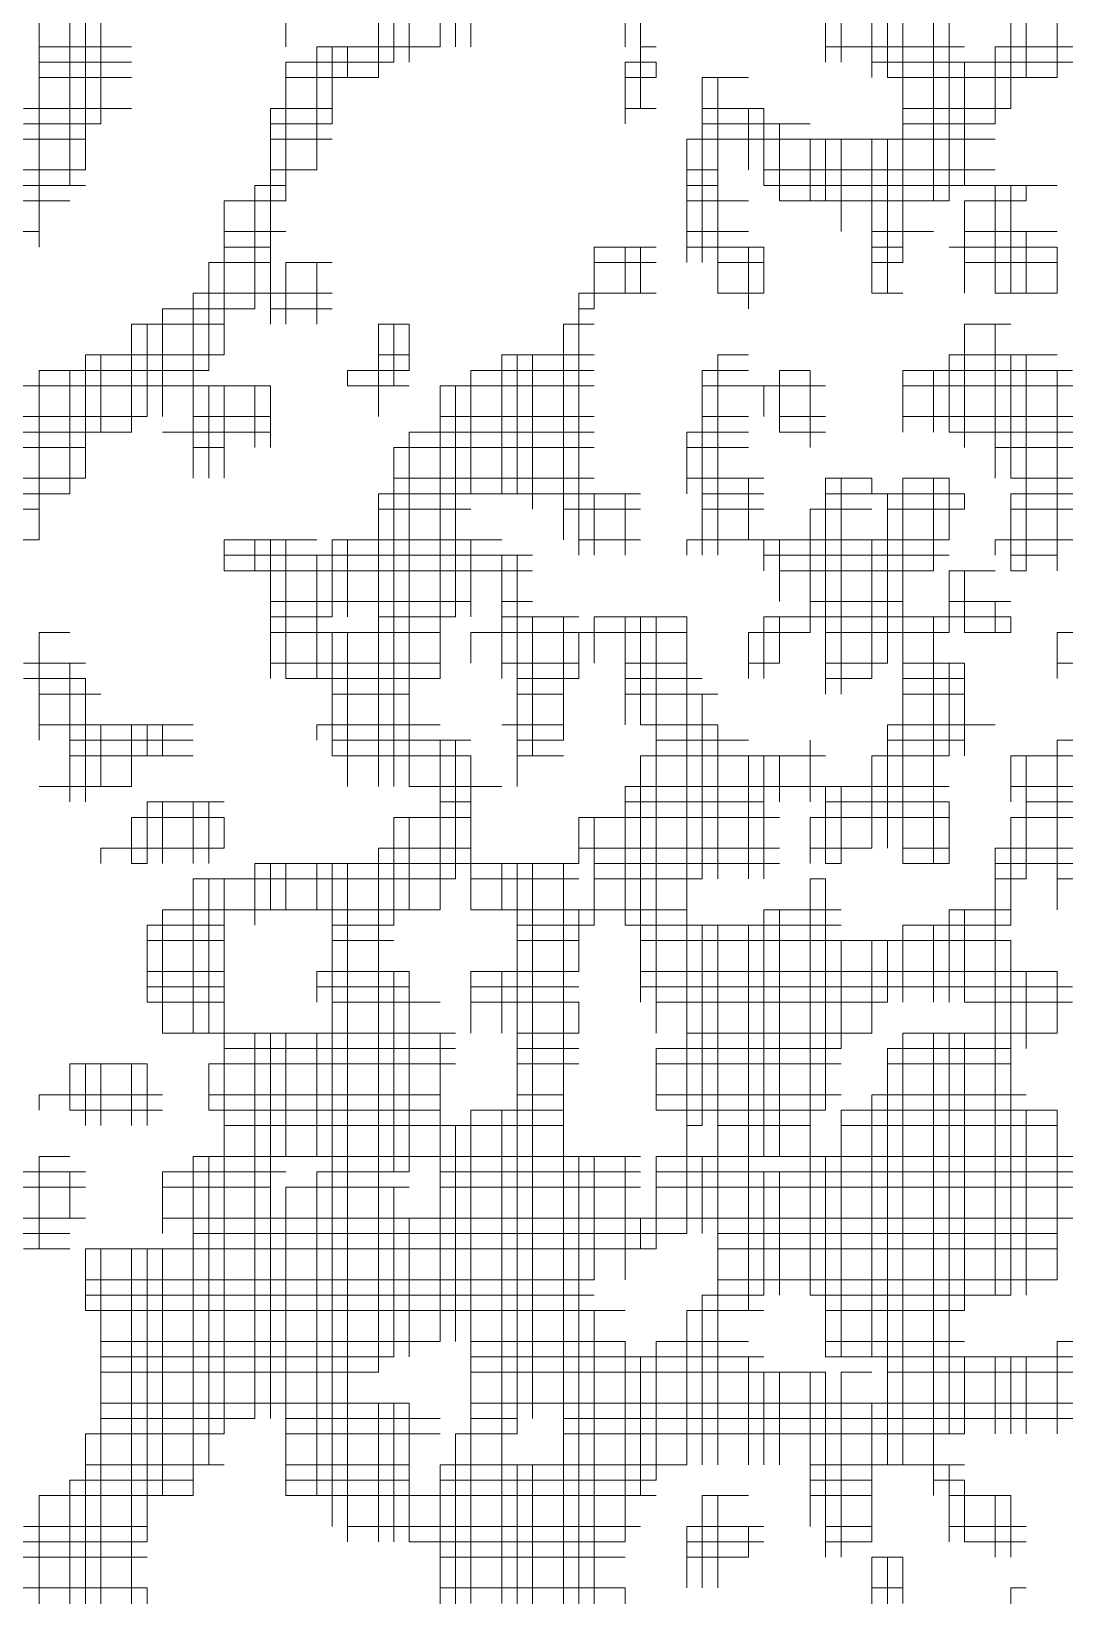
# Model space of a CAD drawing. Header units: millimetres. Extents: x 13268 to 164478, y 289082 to 363688.
# Drawn here: x 84526 to 85924, y 349034 to 351152 of the extents above; entities that cross this region are included whole.
import ezdxf

# ---------------------------------------------------------------- set-up
doc = ezdxf.new("R2010")
doc.units = ezdxf.units.MM

# ---------------------------------------------------------------- blocks, each defined once
blk = doc.blocks.new('A$C010A7659')
at = {"lineweight": 0}
for points in [[(2624.87, 2807.03), (2624.87, 2434.42)], [(2641.43, 2798.75), (2641.43, 2442.7)], [(3072, 2649.71), (3072, 2500.66)], [(3080.28, 2649.71), (3080.28, 2500.66)], [(3072, 2641.43), (3072, 2500.66)], [(2649.71, 2616.58), (2649.71, 2450.98)], [(2856.71, 2600.02), (2856.71, 2517.22)], [(3047.16, 2600.02), (3047.16, 2508.94)], [(3055.44, 2600.02), (3055.44, 2508.94)], [(3088.56, 2600.02), (3088.56, 2409.58)], [(3088.56, 2600.02), (3088.56, 2484.1)], [(3105.12, 2600.02), (3105.12, 2434.42)], [(2649.71, 2583.46), (2649.71, 2467.54)], [(2757.35, 2583.46), (2757.35, 2517.22)], [(3171.37, 2583.46), (3171.37, 2500.66)], [(3154.81, 2575.18), (3154.81, 2500.66)], [(3171.37, 2575.18), (3171.37, 2500.66)], [(2757.35, 2566.9), (2757.35, 2517.22)], [(2947.8, 2566.9), (2947.8, 2517.22)], [(3146.53, 2566.9), (3146.53, 2500.66)], [(3146.53, 2566.9), (3146.53, 2484.1)], [(2848.43, 2550.34), (2848.43, 2517.22)], [(2939.52, 2550.34), (2939.52, 2517.22)], [(2657.99, 2542.06), (2657.99, 2475.82)], [(2823.59, 2542.06), (2823.59, 2517.22)], [(2823.59, 2542.06), (2823.59, 2508.94)], [(2840.15, 2542.06), (2840.15, 2517.22)], [(2840.15, 2542.06), (2840.15, 2517.22)], [(3047.16, 2542.06), (3047.16, 2517.22)], [(2807.03, 2533.78), (2807.03, 2500.66)], [(2815.31, 2533.78), (2815.31, 2508.94)], [(3113.4, 2533.78), (3113.4, 2434.42)], [(2624.87, 2517.22), (2674.55, 2517.22)], [(2624.87, 2517.22), (2674.55, 2517.22)], [(2773.91, 2517.22), (2773.91, 2450.98)], [(2773.91, 2517.22), (2823.59, 2517.22)], [(2773.91, 2517.22), (2840.15, 2517.22)], [(2782.19, 2517.22), (2782.19, 2484.1)], [(2782.19, 2517.22), (2782.19, 2475.82)], [(2790.47, 2517.22), (2790.47, 2500.66)], [(2807.03, 2517.22), (2807.03, 2500.66)], [(2947.8, 2517.22), (2947.8, 2484.1)], [(2947.8, 2517.22), (2956.08, 2517.22)], [(3047.16, 2517.22), (3121.69, 2517.22)], [(3047.16, 2517.22), (3121.69, 2517.22)], [(3113.4, 2517.22), (3113.4, 2442.7)], [(3138.25, 2517.22), (3138.25, 2475.82)], [(3138.25, 2517.22), (3204.49, 2517.22)], [(3146.53, 2517.22), (3204.49, 2517.22)], [(2624.87, 2508.94), (2674.55, 2508.94)], [(2757.35, 2508.94), (2757.35, 2442.7)], [(2757.35, 2508.94), (2815.31, 2508.94)], [(2939.52, 2508.94), (2939.52, 2475.82)], [(2939.52, 2508.94), (2956.08, 2508.94)], [(2956.08, 2508.94), (2956.08, 2500.66)], [(3072, 2508.94), (3204.49, 2508.94)], [(3121.69, 2508.94), (3121.69, 2442.7)], [(3121.69, 2508.94), (3121.69, 2442.7)], [(2624.87, 2500.66), (2624.87, 2409.58)], [(2624.87, 2500.66), (2674.55, 2500.66)], [(2624.87, 2500.66), (2674.55, 2500.66)], [(2757.35, 2500.66), (2757.35, 2434.42)], [(2757.35, 2500.66), (2790.47, 2500.66)], [(2757.35, 2500.66), (2807.03, 2500.66)], [(2939.52, 2500.66), (2939.52, 2484.1)], [(2939.52, 2500.66), (2956.08, 2500.66)], [(2939.52, 2500.66), (2956.08, 2500.66)], [(2980.92, 2500.66), (2980.92, 2401.3)], [(2980.92, 2500.66), (3005.76, 2500.66)], [(2989.2, 2500.66), (2989.2, 2450.98)], [(2989.2, 2500.66), (2989.2, 2384.74)], [(3080.28, 2500.66), (3171.37, 2500.66)], [(3088.56, 2500.66), (3146.53, 2500.66)], [(2616.58, 2484.1), (2674.55, 2484.1)], [(2624.87, 2484.1), (2674.55, 2484.1)], [(2749.07, 2484.1), (2749.07, 2409.58)], [(2749.07, 2484.1), (2782.19, 2484.1)], [(2757.35, 2484.1), (2782.19, 2484.1)], [(2939.52, 2484.1), (2947.8, 2484.1)], [(2939.52, 2484.1), (2956.08, 2484.1)], [(2980.92, 2484.1), (3014.04, 2484.1)], [(2980.92, 2484.1), (3005.76, 2484.1)], [(3005.76, 2484.1), (3005.76, 2450.98)], [(3014.04, 2484.1), (3014.04, 2442.7)], [(3088.56, 2484.1), (3146.53, 2484.1)], [(3088.56, 2484.1), (3146.53, 2484.1)], [(2616.58, 2475.82), (2657.99, 2475.82)], [(2749.07, 2475.82), (2782.19, 2475.82)], [(2980.92, 2475.82), (3038.88, 2475.82)], [(3014.04, 2475.82), (3014.04, 2442.7)], [(3022.32, 2475.82), (3022.32, 2434.42)], [(3088.56, 2475.82), (3088.56, 2401.3)], [(3088.56, 2475.82), (3138.25, 2475.82)], [(2608.3, 2467.54), (2649.71, 2467.54)], [(2616.58, 2467.54), (2649.71, 2467.54)], [(2749.07, 2467.54), (2749.07, 2384.74)], [(2749.07, 2467.54), (2782.19, 2467.54)], [(2749.07, 2467.54), (2782.19, 2467.54)], [(2972.64, 2467.54), (2972.64, 2401.3)], [(2972.64, 2467.54), (3138.25, 2467.54)], [(2980.92, 2467.54), (3038.88, 2467.54)], [(3038.88, 2467.54), (3038.88, 2434.42)], [(3038.88, 2467.54), (3038.88, 2434.42)], [(3047.16, 2467.54), (3047.16, 2434.42)], [(3047.16, 2467.54), (3047.16, 2434.42)], [(3047.16, 2467.54), (3138.25, 2467.54)], [(3055.44, 2467.54), (3055.44, 2417.86)], [(3072, 2467.54), (3072, 2384.74)], [(3072, 2467.54), (3072, 2384.74)], [(3080.28, 2467.54), (3080.28, 2384.74)], [(2608.3, 2450.98), (2649.71, 2450.98)], [(2749.07, 2450.98), (2773.91, 2450.98)], [(2972.64, 2450.98), (2972.64, 2434.42)], [(2972.64, 2450.98), (2989.2, 2450.98)], [(3014.04, 2450.98), (3138.25, 2450.98)], [(2591.74, 2442.7), (2641.43, 2442.7)], [(2608.3, 2442.7), (2649.71, 2442.7)], [(2740.79, 2442.7), (2740.79, 2376.46)], [(2740.79, 2442.7), (2757.35, 2442.7)], [(2740.79, 2442.7), (2757.35, 2442.7)], [(2972.64, 2442.7), (2989.2, 2442.7)], [(2972.64, 2442.7), (2989.2, 2442.7)], [(3014.04, 2442.7), (3154.81, 2442.7)], [(3022.32, 2442.7), (3113.4, 2442.7)], [(3138.25, 2442.7), (3138.25, 2384.74)], [(3138.25, 2442.7), (3171.37, 2442.7)], [(3146.53, 2442.7), (3146.53, 2384.74)], [(3146.53, 2442.7), (3146.53, 2384.74)], [(3154.81, 2442.7), (3154.81, 2434.42)], [(2583.46, 2434.42), (2624.87, 2434.42)], [(2591.74, 2434.42), (2641.43, 2434.42)], [(2724.23, 2434.42), (2724.23, 2368.17)], [(2724.23, 2434.42), (2757.35, 2434.42)], [(2724.23, 2434.42), (2757.35, 2434.42)], [(2972.64, 2434.42), (3005.76, 2434.42)], [(2972.64, 2434.42), (3005.76, 2434.42)], [(2989.2, 2434.42), (2989.2, 2384.74)], [(3022.32, 2434.42), (3113.4, 2434.42)], [(3055.44, 2434.42), (3105.12, 2434.42)], [(3121.69, 2434.42), (3121.69, 2384.74)], [(3121.69, 2434.42), (3154.81, 2434.42)], [(3138.25, 2434.42), (3154.81, 2434.42)], [(2583.46, 2417.86), (2624.87, 2417.86)], [(2724.23, 2417.86), (2757.35, 2417.86)], [(2972.64, 2417.86), (3005.76, 2417.86)], [(3072, 2417.86), (3105.12, 2417.86)], [(3121.69, 2417.86), (3121.69, 2384.74)], [(3121.69, 2417.86), (3171.37, 2417.86)], [(3154.81, 2417.86), (3154.81, 2384.74)], [(2724.23, 2409.58), (2724.23, 2351.61)], [(2724.23, 2409.58), (2749.07, 2409.58)], [(2724.23, 2409.58), (2749.07, 2409.58)], [(2922.96, 2409.58), (2922.96, 2376.46)], [(2922.96, 2409.58), (2956.08, 2409.58)], [(2939.52, 2409.58), (2939.52, 2384.74)], [(2939.52, 2409.58), (2939.52, 2384.74)], [(2947.8, 2409.58), (2947.8, 2384.74)], [(2972.64, 2409.58), (3014.04, 2409.58)], [(2972.64, 2409.58), (3014.04, 2409.58)], [(3005.76, 2409.58), (3005.76, 2376.46)], [(3014.04, 2409.58), (3014.04, 2384.74)], [(3072, 2409.58), (3088.56, 2409.58)], [(3072, 2409.58), (3088.56, 2409.58)], [(3113.4, 2409.58), (3171.37, 2409.58)], [(3121.69, 2409.58), (3171.37, 2409.58)], [(3171.37, 2409.58), (3171.37, 2384.74)], [(2715.95, 2401.3), (2715.95, 2343.33)], [(2715.95, 2401.3), (2749.07, 2401.3)], [(2757.35, 2401.3), (2757.35, 2368.17)], [(2757.35, 2401.3), (2757.35, 2368.17)], [(2757.35, 2401.3), (2782.19, 2401.3)], [(2773.91, 2401.3), (2773.91, 2368.17)], [(2922.96, 2401.3), (2956.08, 2401.3)], [(2989.2, 2401.3), (3014.04, 2401.3)], [(3072, 2401.3), (3088.56, 2401.3)], [(3121.69, 2401.3), (3171.37, 2401.3)], [(2707.67, 2384.74), (2707.67, 2335.05)], [(2707.67, 2384.74), (2707.67, 2285.37)], [(2707.67, 2384.74), (2749.07, 2384.74)], [(2707.67, 2384.74), (2749.07, 2384.74)], [(2749.07, 2384.74), (2749.07, 2368.17)], [(2749.07, 2384.74), (2782.19, 2384.74)], [(2749.07, 2384.74), (2782.19, 2384.74)], [(2914.68, 2384.74), (2914.68, 2243.97)], [(2914.68, 2384.74), (2914.68, 2252.25)], [(2914.68, 2384.74), (2939.52, 2384.74)], [(2914.68, 2384.74), (2956.08, 2384.74)], [(2989.2, 2384.74), (3014.04, 2384.74)], [(3005.76, 2384.74), (3014.04, 2384.74)], [(3072, 2384.74), (3088.56, 2384.74)], [(3138.25, 2384.74), (3171.37, 2384.74)], [(2691.11, 2376.46), (2691.11, 2318.49)], [(2691.11, 2376.46), (2740.79, 2376.46)], [(2749.07, 2376.46), (2782.19, 2376.46)], [(2914.68, 2376.46), (2922.96, 2376.46)], [(2674.55, 2368.17), (2674.55, 2310.21)], [(2674.55, 2368.17), (2674.55, 2310.21)], [(2674.55, 2368.17), (2724.23, 2368.17)], [(2682.83, 2368.17), (2682.83, 2318.49)], [(2682.83, 2368.17), (2682.83, 2318.49)], [(2682.83, 2368.17), (2724.23, 2368.17)], [(2807.03, 2368.17), (2807.03, 2318.49)], [(2807.03, 2368.17), (2823.59, 2368.17)], [(2815.31, 2368.17), (2815.31, 2335.05)], [(2815.31, 2368.17), (2823.59, 2368.17)], [(2823.59, 2368.17), (2823.59, 2343.33)], [(2906.4, 2368.17), (2906.4, 2252.25)], [(2906.4, 2368.17), (2906.4, 2252.25)], [(2906.4, 2368.17), (2922.96, 2368.17)], [(2906.4, 2368.17), (2922.96, 2368.17)], [(3121.69, 2368.17), (3121.69, 2301.93)], [(3121.69, 2368.17), (3146.53, 2368.17)], [(3138.25, 2368.17), (3138.25, 2285.37)], [(2649.71, 2351.61), (2649.71, 2301.93)], [(2649.71, 2351.61), (2649.71, 2285.37)], [(2649.71, 2351.61), (2724.23, 2351.61)], [(2649.71, 2351.61), (2724.23, 2351.61)], [(2657.99, 2351.61), (2657.99, 2310.21)], [(2807.03, 2351.61), (2807.03, 2318.49)], [(2807.03, 2351.61), (2823.59, 2351.61)], [(2807.03, 2351.61), (2823.59, 2351.61)], [(2873.28, 2351.61), (2873.28, 2277.09)], [(2873.28, 2351.61), (2922.96, 2351.61)], [(2873.28, 2351.61), (2922.96, 2351.61)], [(2881.56, 2351.61), (2881.56, 2277.09)], [(2881.56, 2351.61), (2881.56, 2277.09)], [(2889.84, 2351.61), (2889.84, 2310.21)], [(2989.2, 2351.61), (2989.2, 2243.97)], [(2989.2, 2351.61), (3005.76, 2351.61)], [(3113.4, 2351.61), (3113.4, 2310.21)], [(3113.4, 2351.61), (3171.37, 2351.61)], [(3121.69, 2351.61), (3121.69, 2301.93)], [(3121.69, 2351.61), (3146.53, 2351.61)], [(3146.53, 2351.61), (3146.53, 2285.37)], [(3146.53, 2351.61), (3146.53, 2285.37)], [(3154.81, 2351.61), (3154.81, 2235.69)], [(2624.87, 2343.33), (2624.87, 2268.81)], [(2624.87, 2343.33), (2715.95, 2343.33)], [(2641.43, 2343.33), (2641.43, 2277.09)], [(2790.47, 2343.33), (2790.47, 2335.05)], [(2790.47, 2343.33), (2823.59, 2343.33)], [(2856.71, 2343.33), (2856.71, 2277.09)], [(2856.71, 2343.33), (2922.96, 2343.33)], [(2980.92, 2343.33), (2980.92, 2243.97)], [(2980.92, 2343.33), (3005.76, 2343.33)], [(2989.2, 2343.33), (2989.2, 2243.97)], [(3022.32, 2343.33), (3022.32, 2310.21)], [(3022.32, 2343.33), (3038.88, 2343.33)], [(3038.88, 2343.33), (3038.88, 2301.93)], [(3088.56, 2343.33), (3088.56, 2310.21)], [(3088.56, 2343.33), (3179.65, 2343.33)], [(3105.12, 2343.33), (3105.12, 2310.21)], [(3113.4, 2343.33), (3113.4, 2310.21)], [(3171.37, 2343.33), (3171.37, 2252.25)], [(3171.37, 2343.33), (3171.37, 2235.69)], [(2608.3, 2335.05), (2749.07, 2335.05)], [(2624.87, 2335.05), (2624.87, 2252.25)], [(2624.87, 2335.05), (2707.67, 2335.05)], [(2707.67, 2335.05), (2707.67, 2285.37)], [(2715.95, 2335.05), (2715.95, 2285.37)], [(2724.23, 2335.05), (2724.23, 2301.93)], [(2724.23, 2335.05), (2724.23, 2285.37)], [(2724.23, 2335.05), (2749.07, 2335.05)], [(2740.79, 2335.05), (2740.79, 2301.93)], [(2749.07, 2335.05), (2749.07, 2301.93)], [(2790.47, 2335.05), (2823.59, 2335.05)], [(2807.03, 2335.05), (2815.31, 2335.05)], [(2840.15, 2335.05), (2840.15, 2202.57)], [(2840.15, 2335.05), (2922.96, 2335.05)], [(2848.43, 2335.05), (2848.43, 2210.85)], [(2856.71, 2335.05), (2856.71, 2277.09)], [(2856.71, 2335.05), (2922.96, 2335.05)], [(2980.92, 2335.05), (3005.76, 2335.05)], [(2980.92, 2335.05), (3014.04, 2335.05)], [(3014.04, 2335.05), (3014.04, 2318.49)], [(3014.04, 2335.05), (3047.16, 2335.05)], [(3014.04, 2335.05), (3047.16, 2335.05)], [(3038.88, 2335.05), (3038.88, 2310.21)], [(3088.56, 2335.05), (3088.56, 2310.21)], [(3088.56, 2335.05), (3221.05, 2335.05)], [(3088.56, 2335.05), (3237.61, 2335.05)], [(2608.3, 2318.49), (2682.83, 2318.49)], [(2707.67, 2318.49), (2749.07, 2318.49)], [(2840.15, 2318.49), (2922.96, 2318.49)], [(2980.92, 2318.49), (3005.76, 2318.49)], [(3022.32, 2318.49), (3047.16, 2318.49)], [(3088.56, 2318.49), (3221.05, 2318.49)], [(2591.74, 2310.21), (2657.99, 2310.21)], [(2608.3, 2310.21), (2674.55, 2310.21)], [(2691.11, 2310.21), (2749.07, 2310.21)], [(2707.67, 2310.21), (2749.07, 2310.21)], [(2823.59, 2310.21), (2823.59, 2169.45)], [(2823.59, 2310.21), (2922.96, 2310.21)], [(2823.59, 2310.21), (2889.84, 2310.21)], [(2840.15, 2310.21), (2840.15, 2177.73)], [(2889.84, 2310.21), (2889.84, 2268.81)], [(2906.4, 2310.21), (2922.96, 2310.21)], [(2972.64, 2310.21), (2972.64, 2277.09)], [(2972.64, 2310.21), (3005.76, 2310.21)], [(2980.92, 2310.21), (3005.76, 2310.21)], [(3022.32, 2310.21), (3047.16, 2310.21)], [(3113.4, 2310.21), (3221.05, 2310.21)], [(3121.69, 2310.21), (3221.05, 2310.21)], [(2475.82, 2301.93), (2649.71, 2301.93)], [(2707.67, 2301.93), (2724.23, 2301.93)], [(2815.31, 2301.93), (2815.31, 2119.76)], [(2815.31, 2301.93), (2922.96, 2301.93)], [(2823.59, 2301.93), (2823.59, 2119.76)], [(2972.64, 2301.93), (3005.76, 2301.93)], [(3138.25, 2301.93), (3237.61, 2301.93)], [(2475.82, 2285.37), (2649.71, 2285.37)], [(2475.82, 2285.37), (2649.71, 2285.37)], [(2815.31, 2285.37), (2922.96, 2285.37)], [(2815.31, 2285.37), (2922.96, 2285.37)], [(2972.64, 2285.37), (3014.04, 2285.37)], [(2972.64, 2285.37), (3005.76, 2285.37)], [(3005.76, 2285.37), (3005.76, 2252.25)], [(3047.16, 2285.37), (3047.16, 2169.45)], [(3047.16, 2285.37), (3072, 2285.37)], [(3055.44, 2285.37), (3055.44, 2169.45)], [(3055.44, 2285.37), (3072, 2285.37)], [(3072, 2285.37), (3072, 2277.09)], [(3088.56, 2285.37), (3088.56, 2235.69)], [(3088.56, 2285.37), (3088.56, 2186.01)], [(3088.56, 2285.37), (3113.4, 2285.37)], [(3105.12, 2285.37), (3105.12, 2235.69)], [(3113.4, 2285.37), (3113.4, 2252.25)], [(3146.53, 2285.37), (3237.61, 2285.37)], [(3154.81, 2285.37), (3237.61, 2285.37)], [(2459.26, 2277.09), (2641.43, 2277.09)], [(2459.26, 2277.09), (2641.43, 2277.09)], [(2807.03, 2277.09), (2807.03, 2252.25)], [(2807.03, 2277.09), (2856.71, 2277.09)], [(2807.03, 2277.09), (2939.52, 2277.09)], [(2889.84, 2277.09), (2947.8, 2277.09)], [(2922.96, 2277.09), (2922.96, 2243.97)], [(2939.52, 2277.09), (2939.52, 2252.25)], [(2939.52, 2277.09), (2939.52, 2243.97)], [(2980.92, 2277.09), (3014.04, 2277.09)], [(2980.92, 2277.09), (3014.04, 2277.09)], [(3047.16, 2277.09), (3047.16, 2202.57)], [(3047.16, 2277.09), (3072, 2277.09)], [(3047.16, 2277.09), (3121.69, 2277.09)], [(3080.28, 2277.09), (3080.28, 2186.01)], [(3080.28, 2277.09), (3121.69, 2277.09)], [(3113.4, 2277.09), (3113.4, 2252.25)], [(3121.69, 2277.09), (3121.69, 2268.81)], [(3146.53, 2277.09), (3146.53, 2235.69)], [(3146.53, 2277.09), (3245.89, 2277.09)], [(3154.81, 2277.09), (3204.49, 2277.09)], [(2475.82, 2268.81), (2624.87, 2268.81)], [(2807.03, 2268.81), (2856.71, 2268.81)], [(2906.4, 2268.81), (2947.8, 2268.81)], [(2980.92, 2268.81), (3014.04, 2268.81)], [(3038.88, 2268.81), (3038.88, 2202.57)], [(3038.88, 2268.81), (3038.88, 2210.85)], [(3038.88, 2268.81), (3072, 2268.81)], [(3080.28, 2268.81), (3121.69, 2268.81)], [(3146.53, 2268.81), (3146.53, 2235.69)], [(3146.53, 2268.81), (3270.73, 2268.81)], [(2525.5, 2252.25), (2624.87, 2252.25)], [(2525.5, 2252.25), (2624.87, 2252.25)], [(2724.23, 2252.25), (2724.23, 2235.69)], [(2724.23, 2252.25), (2773.91, 2252.25)], [(2740.79, 2252.25), (2740.79, 2235.69)], [(2740.79, 2252.25), (2773.91, 2252.25)], [(2749.07, 2252.25), (2749.07, 2210.85)], [(2749.07, 2252.25), (2749.07, 2235.69)], [(2757.35, 2252.25), (2757.35, 2177.73)], [(2757.35, 2252.25), (2757.35, 2177.73)], [(2782.19, 2252.25), (2782.19, 2210.85)], [(2782.19, 2252.25), (2873.28, 2252.25)], [(2790.47, 2252.25), (2790.47, 2210.85)], [(2807.03, 2252.25), (2807.03, 2235.69)], [(2807.03, 2252.25), (2807.03, 2219.13)], [(2815.31, 2252.25), (2856.71, 2252.25)], [(2856.71, 2252.25), (2856.71, 2219.13)], [(2856.71, 2252.25), (2856.71, 2210.85)], [(2914.68, 2252.25), (2939.52, 2252.25)], [(2914.68, 2252.25), (2947.8, 2252.25)], [(2972.64, 2252.25), (2972.64, 2243.97)], [(2972.64, 2252.25), (3005.76, 2252.25)], [(2972.64, 2252.25), (3014.04, 2252.25)], [(3014.04, 2252.25), (3014.04, 2235.69)], [(3014.04, 2252.25), (3113.4, 2252.25)], [(3022.32, 2252.25), (3022.32, 2219.13)], [(3022.32, 2252.25), (3113.4, 2252.25)], [(3072, 2252.25), (3072, 2177.73)], [(3072, 2252.25), (3072, 2177.73)], [(3138.25, 2252.25), (3138.25, 2243.97)], [(3138.25, 2252.25), (3171.37, 2252.25)], [(3146.53, 2252.25), (3386.66, 2252.25)], [(2724.23, 2243.97), (2889.84, 2243.97)], [(2724.23, 2235.69), (2889.84, 2235.69)], [(2749.07, 2235.69), (2807.03, 2235.69)], [(2773.91, 2243.97), (2773.91, 2177.73)], [(2782.19, 2243.97), (2782.19, 2210.85)], [(2815.31, 2235.69), (2889.84, 2235.69)], [(2873.28, 2243.97), (2873.28, 2177.73)], [(2881.56, 2243.97), (2881.56, 2119.76)], [(2881.56, 2243.97), (2881.56, 2136.33)], [(3014.04, 2243.97), (3113.4, 2243.97)], [(3022.32, 2235.69), (3088.56, 2235.69)], [(3022.32, 2235.69), (3105.12, 2235.69)], [(3113.4, 2235.69), (3113.4, 2202.57)], [(3113.4, 2235.69), (3138.25, 2235.69)], [(3121.69, 2235.69), (3121.69, 2202.57)], [(3121.69, 2235.69), (3121.69, 2202.57)], [(3146.53, 2243.97), (3171.37, 2243.97)], [(3146.53, 2235.69), (3154.81, 2235.69)], [(2749.07, 2219.13), (2807.03, 2219.13)], [(2807.03, 2219.13), (2807.03, 2119.76)], [(2807.03, 2219.13), (2856.71, 2219.13)], [(2873.28, 2219.13), (2889.84, 2219.13)], [(3038.88, 2219.13), (3088.56, 2219.13)], [(3113.4, 2219.13), (3113.4, 2202.57)], [(3113.4, 2219.13), (3146.53, 2219.13)], [(3138.25, 2219.13), (3138.25, 2202.57)], [(2749.07, 2210.85), (2749.07, 2177.73)], [(2749.07, 2210.85), (2782.19, 2210.85)], [(2757.35, 2210.85), (2782.19, 2210.85)], [(2807.03, 2210.85), (2807.03, 2119.76)], [(2807.03, 2210.85), (2848.43, 2210.85)], [(2807.03, 2210.85), (2848.43, 2210.85)], [(2873.28, 2210.85), (2914.68, 2210.85)], [(2873.28, 2210.85), (2906.4, 2210.85)], [(2889.84, 2210.85), (2889.84, 2136.33)], [(2906.4, 2210.85), (2906.4, 2177.73)], [(2906.4, 2210.85), (2906.4, 2144.61)], [(2922.96, 2210.85), (2922.96, 2186.01)], [(2922.96, 2210.85), (2972.64, 2210.85)], [(2939.52, 2210.85), (2939.52, 2152.89)], [(2939.52, 2210.85), (2939.52, 2186.01)], [(2939.52, 2210.85), (2972.64, 2210.85)], [(2947.8, 2210.85), (2947.8, 2152.89)], [(2956.08, 2210.85), (2956.08, 1987.28)], [(2956.08, 2210.85), (2956.08, 1987.28)], [(2972.64, 2210.85), (2972.64, 1945.88)], [(3014.04, 2210.85), (3014.04, 2177.73)], [(3014.04, 2210.85), (3014.04, 2177.73)], [(3014.04, 2210.85), (3038.88, 2210.85)], [(3022.32, 2210.85), (3022.32, 2186.01)], [(3038.88, 2210.85), (3146.53, 2210.85)], [(3038.88, 2210.85), (3146.53, 2210.85)], [(3088.56, 2210.85), (3088.56, 2078.36)], [(3105.12, 2210.85), (3105.12, 2078.36)], [(3146.53, 2210.85), (3146.53, 2202.57)], [(2624.87, 2202.57), (2624.87, 2144.61)], [(2624.87, 2202.57), (2624.87, 2152.89)], [(2624.87, 2202.57), (2641.43, 2202.57)], [(2749.07, 2202.57), (2749.07, 2177.73)], [(2749.07, 2202.57), (2840.15, 2202.57)], [(2749.07, 2202.57), (2782.19, 2202.57)], [(2782.19, 2202.57), (2782.19, 2136.33)], [(2782.19, 2202.57), (2782.19, 2177.73)], [(2782.19, 2202.57), (2840.15, 2202.57)], [(2790.47, 2202.57), (2790.47, 2119.76)], [(2856.71, 2202.57), (2856.71, 2186.01)], [(2856.71, 2202.57), (2972.64, 2202.57)], [(2856.71, 2202.57), (2972.64, 2202.57)], [(2914.68, 2202.57), (2914.68, 2186.01)], [(2914.68, 2202.57), (2914.68, 2177.73)], [(3005.76, 2202.57), (3005.76, 2177.73)], [(3005.76, 2202.57), (3038.88, 2202.57)], [(3005.76, 2202.57), (3038.88, 2202.57)], [(3047.16, 2202.57), (3113.4, 2202.57)], [(3047.16, 2202.57), (3113.4, 2202.57)], [(3121.69, 2202.57), (3146.53, 2202.57)], [(3171.37, 2202.57), (3171.37, 2177.73)], [(3171.37, 2202.57), (3204.49, 2202.57)], [(3171.37, 2202.57), (3204.49, 2202.57)], [(2616.58, 2186.01), (2649.71, 2186.01)], [(2641.43, 2186.01), (2641.43, 2111.48)], [(2749.07, 2186.01), (2840.15, 2186.01)], [(2873.28, 2186.01), (2914.68, 2186.01)], [(2939.52, 2186.01), (2972.64, 2186.01)], [(3005.76, 2186.01), (3022.32, 2186.01)], [(3047.16, 2186.01), (3080.28, 2186.01)], [(3088.56, 2186.01), (3121.69, 2186.01)], [(3113.4, 2186.01), (3113.4, 2136.33)], [(3113.4, 2186.01), (3113.4, 2136.33)], [(3121.69, 2186.01), (3121.69, 2136.33)], [(3171.37, 2186.01), (3204.49, 2186.01)], [(2616.58, 2177.73), (2649.71, 2177.73)], [(2624.87, 2177.73), (2649.71, 2177.73)], [(2649.71, 2177.73), (2649.71, 2111.48)], [(2757.35, 2177.73), (2840.15, 2177.73)], [(2782.19, 2177.73), (2840.15, 2177.73)], [(2881.56, 2177.73), (2906.4, 2177.73)], [(2881.56, 2177.73), (2914.68, 2177.73)], [(2939.52, 2177.73), (2980.92, 2177.73)], [(2939.52, 2177.73), (2972.64, 2177.73)], [(2972.64, 2177.73), (2972.64, 2053.52)], [(3047.16, 2177.73), (3072, 2177.73)], [(3047.16, 2177.73), (3072, 2177.73)], [(3088.56, 2177.73), (3121.69, 2177.73)], [(3088.56, 2177.73), (3121.69, 2177.73)], [(2624.87, 2169.45), (2657.99, 2169.45)], [(2649.71, 2169.45), (2649.71, 2111.48)], [(2782.19, 2169.45), (2782.19, 2136.33)], [(2782.19, 2169.45), (2823.59, 2169.45)], [(2881.56, 2169.45), (2906.4, 2169.45)], [(2939.52, 2169.45), (2989.2, 2169.45)], [(2980.92, 2169.45), (2980.92, 2070.08)], [(3088.56, 2169.45), (3121.69, 2169.45)], [(2624.87, 2152.89), (2707.67, 2152.89)], [(2624.87, 2152.89), (2657.99, 2152.89)], [(2657.99, 2152.89), (2657.99, 2119.76)], [(2674.55, 2152.89), (2674.55, 2136.33)], [(2674.55, 2152.89), (2674.55, 2119.76)], [(2682.83, 2152.89), (2682.83, 2136.33)], [(2682.83, 2152.89), (2682.83, 2136.33)], [(2682.83, 2152.89), (2707.67, 2152.89)], [(2691.11, 2152.89), (2691.11, 2136.33)], [(2773.91, 2152.89), (2773.91, 2144.61)], [(2773.91, 2152.89), (2840.15, 2152.89)], [(2773.91, 2152.89), (2823.59, 2152.89)], [(2823.59, 2152.89), (2823.59, 2119.76)], [(2873.28, 2152.89), (2906.4, 2152.89)], [(2881.56, 2152.89), (2906.4, 2152.89)], [(2947.8, 2152.89), (2989.2, 2152.89)], [(2956.08, 2152.89), (2989.2, 2152.89)], [(2989.2, 2152.89), (2989.2, 2070.08)], [(3080.28, 2152.89), (3080.28, 2086.64)], [(3080.28, 2152.89), (3138.25, 2152.89)], [(3088.56, 2152.89), (3088.56, 2078.36)], [(3088.56, 2152.89), (3138.25, 2152.89)], [(3121.69, 2152.89), (3121.69, 2144.61)], [(2641.43, 2144.61), (2707.67, 2144.61)], [(2782.19, 2144.61), (2856.71, 2144.61)], [(2840.15, 2144.61), (2840.15, 2053.52)], [(2840.15, 2144.61), (2840.15, 2053.52)], [(2848.43, 2144.61), (2848.43, 2070.08)], [(2881.56, 2144.61), (2906.4, 2144.61)], [(2956.08, 2144.61), (3005.76, 2144.61)], [(2989.2, 2144.61), (2989.2, 2070.08)], [(3038.88, 2144.61), (3038.88, 2111.48)], [(3080.28, 2144.61), (3121.69, 2144.61)], [(3171.37, 2144.61), (3171.37, 2053.52)], [(3171.37, 2144.61), (3171.37, 2053.52)], [(3171.37, 2144.61), (3204.49, 2144.61)], [(2641.43, 2136.33), (2674.55, 2136.33)], [(2641.43, 2136.33), (2707.67, 2136.33)], [(2782.19, 2136.33), (2856.71, 2136.33)], [(2790.47, 2136.33), (2856.71, 2136.33)], [(2856.71, 2136.33), (2856.71, 2078.36)], [(2881.56, 2136.33), (2889.84, 2136.33)], [(2881.56, 2136.33), (2906.4, 2136.33)], [(2947.8, 2136.33), (2947.8, 2003.84)], [(2947.8, 2136.33), (3047.16, 2136.33)], [(2947.8, 2136.33), (3047.16, 2136.33)], [(3005.76, 2136.33), (3005.76, 2103.2)], [(3014.04, 2136.33), (3014.04, 2111.48)], [(3014.04, 2136.33), (3014.04, 2103.2)], [(3022.32, 2136.33), (3022.32, 2111.48)], [(3038.88, 2136.33), (3038.88, 2119.76)], [(3072, 2136.33), (3072, 2086.64)], [(3072, 2136.33), (3113.4, 2136.33)], [(3080.28, 2136.33), (3113.4, 2136.33)], [(3146.53, 2136.33), (3146.53, 2111.48)], [(3146.53, 2136.33), (3146.53, 2111.48)], [(3146.53, 2136.33), (3237.61, 2136.33)], [(3146.53, 2136.33), (3237.61, 2136.33)], [(3154.81, 2136.33), (3154.81, 2103.2)], [(2624.87, 2119.76), (2674.55, 2119.76)], [(2641.43, 2119.76), (2657.99, 2119.76)], [(2823.59, 2119.76), (2873.28, 2119.76)], [(2840.15, 2119.76), (2873.28, 2119.76)], [(2856.71, 2119.76), (2856.71, 2111.48)], [(2939.52, 2119.76), (2939.52, 2045.24)], [(2939.52, 2119.76), (3038.88, 2119.76)], [(2947.8, 2119.76), (3047.16, 2119.76)], [(3047.16, 2119.76), (3047.16, 2078.36)], [(3047.16, 2119.76), (3113.4, 2119.76)], [(3055.44, 2119.76), (3055.44, 2078.36)], [(3072, 2119.76), (3072, 2086.64)], [(3072, 2119.76), (3113.4, 2119.76)], [(3146.53, 2119.76), (3221.05, 2119.76)], [(3146.53, 2119.76), (3221.05, 2119.76)], [(2682.83, 2111.48), (2682.83, 2078.36)], [(2682.83, 2111.48), (2682.83, 2078.36)], [(2682.83, 2111.48), (2724.23, 2111.48)], [(2691.11, 2111.48), (2691.11, 2078.36)], [(2707.67, 2111.48), (2707.67, 2078.36)], [(2707.67, 2111.48), (2707.67, 2078.36)], [(2715.95, 2111.48), (2715.95, 2078.36)], [(2840.15, 2111.48), (2856.71, 2111.48)], [(2939.52, 2111.48), (2939.52, 2045.24)], [(2939.52, 2111.48), (3014.04, 2111.48)], [(3047.16, 2111.48), (3047.16, 2078.36)], [(3047.16, 2111.48), (3113.4, 2111.48)], [(3113.4, 2111.48), (3113.4, 2078.36)], [(3154.81, 2111.48), (3237.61, 2111.48)], [(2674.55, 2103.2), (2674.55, 2078.36)], [(2674.55, 2103.2), (2674.55, 2078.36)], [(2674.55, 2103.2), (2724.23, 2103.2)], [(2674.55, 2103.2), (2724.23, 2103.2)], [(2724.23, 2103.2), (2724.23, 2086.64)], [(2815.31, 2103.2), (2815.31, 2045.24)], [(2815.31, 2103.2), (2856.71, 2103.2)], [(2823.59, 2103.2), (2823.59, 2053.52)], [(2823.59, 2103.2), (2823.59, 2053.52)], [(2840.15, 2103.2), (2856.71, 2103.2)], [(2914.68, 2103.2), (2914.68, 2078.36)], [(2914.68, 2103.2), (3022.32, 2103.2)], [(2914.68, 2103.2), (3005.76, 2103.2)], [(2922.96, 2103.2), (2922.96, 2045.24)], [(3005.76, 2103.2), (3005.76, 2070.08)], [(3014.04, 2103.2), (3014.04, 2078.36)], [(3014.04, 2103.2), (3014.04, 2070.08)], [(3038.88, 2103.2), (3038.88, 2078.36)], [(3038.88, 2103.2), (3113.4, 2103.2)], [(3038.88, 2103.2), (3113.4, 2103.2)], [(3146.53, 2103.2), (3146.53, 2053.52)], [(3146.53, 2103.2), (3254.17, 2103.2)], [(3154.81, 2103.2), (3154.81, 2070.08)], [(3171.37, 2103.2), (3254.17, 2103.2)], [(2657.99, 2086.64), (2657.99, 2078.36)], [(2657.99, 2086.64), (2724.23, 2086.64)], [(2807.03, 2086.64), (2807.03, 1813.39)], [(2807.03, 2086.64), (2856.71, 2086.64)], [(2914.68, 2086.64), (3022.32, 2086.64)], [(3038.88, 2086.64), (3072, 2086.64)], [(3088.56, 2086.64), (3113.4, 2086.64)], [(3138.25, 2086.64), (3138.25, 1846.51)], [(3138.25, 2086.64), (3270.73, 2086.64)], [(3146.53, 2086.64), (3146.53, 2045.24)], [(2674.55, 2078.36), (2682.83, 2078.36)], [(2740.79, 2078.36), (2740.79, 2045.24)], [(2740.79, 2078.36), (2856.71, 2078.36)], [(2749.07, 2078.36), (2749.07, 2053.52)], [(2749.07, 2078.36), (2749.07, 2053.52)], [(2757.35, 2078.36), (2757.35, 2053.52)], [(2757.35, 2078.36), (2757.35, 2053.52)], [(2773.91, 2078.36), (2773.91, 2053.52)], [(2782.19, 2078.36), (2782.19, 1722.31)], [(2782.19, 2078.36), (2782.19, 1722.31)], [(2790.47, 2078.36), (2790.47, 1921.04)], [(2807.03, 2078.36), (2807.03, 1805.11)], [(2807.03, 2078.36), (2856.71, 2078.36)], [(2856.71, 2078.36), (2856.71, 2053.52)], [(2856.71, 2078.36), (2914.68, 2078.36)], [(2873.28, 2078.36), (2873.28, 2053.52)], [(2881.56, 2078.36), (2881.56, 1780.27)], [(2881.56, 2078.36), (2881.56, 2045.24)], [(2881.56, 2078.36), (2906.4, 2078.36)], [(2889.84, 2078.36), (2889.84, 1780.27)], [(2906.4, 2078.36), (2906.4, 2020.4)], [(2906.4, 2078.36), (2906.4, 1672.63)], [(2922.96, 2078.36), (3014.04, 2078.36)], [(2922.96, 2078.36), (3022.32, 2078.36)], [(3047.16, 2078.36), (3055.44, 2078.36)], [(3088.56, 2078.36), (3113.4, 2078.36)], [(3138.25, 2078.36), (3279.01, 2078.36)], [(3138.25, 2078.36), (3270.73, 2078.36)], [(2707.67, 2070.08), (2707.67, 1987.28)], [(2707.67, 2070.08), (2848.43, 2070.08)], [(2715.95, 2070.08), (2715.95, 1987.28)], [(2724.23, 2070.08), (2724.23, 2045.24)], [(2724.23, 2070.08), (2724.23, 1771.99)], [(2856.71, 2070.08), (2914.68, 2070.08)], [(2922.96, 2070.08), (2980.92, 2070.08)], [(3038.88, 2070.08), (3038.88, 1937.6)], [(3038.88, 2070.08), (3047.16, 2070.08)], [(3047.16, 2070.08), (3047.16, 1945.88)], [(3138.25, 2070.08), (3154.81, 2070.08)], [(3171.37, 2070.08), (3187.93, 2070.08)], [(2691.11, 2053.52), (2691.11, 1987.28)], [(2691.11, 2053.52), (2749.07, 2053.52)], [(2707.67, 2053.52), (2707.67, 1987.28)], [(2707.67, 2053.52), (2840.15, 2053.52)], [(2782.19, 2053.52), (2823.59, 2053.52)], [(2856.71, 2053.52), (2914.68, 2053.52)], [(2881.56, 2053.52), (2972.64, 2053.52)], [(2914.68, 2053.52), (2914.68, 2045.24)], [(2914.68, 2053.52), (2914.68, 2020.4)], [(2922.96, 2053.52), (2972.64, 2053.52)], [(3014.04, 2053.52), (3014.04, 1921.04)], [(3014.04, 2053.52), (3014.04, 1921.04)], [(3014.04, 2053.52), (3055.44, 2053.52)], [(3022.32, 2053.52), (3022.32, 1921.04)], [(3038.88, 2053.52), (3038.88, 1921.04)], [(3038.88, 2053.52), (3055.44, 2053.52)], [(3047.16, 2053.52), (3047.16, 1945.88)], [(3113.4, 2053.52), (3113.4, 2003.84)], [(3113.4, 2053.52), (3113.4, 2003.84)], [(3113.4, 2053.52), (3146.53, 2053.52)], [(3113.4, 2053.52), (3146.53, 2053.52)], [(3121.69, 2053.52), (3121.69, 2003.84)], [(3121.69, 2053.52), (3121.69, 2003.84)], [(2682.83, 2045.24), (2682.83, 2003.84)], [(2682.83, 2045.24), (2724.23, 2045.24)], [(2691.11, 2045.24), (2724.23, 2045.24)], [(2782.19, 2045.24), (2815.31, 2045.24)], [(2782.19, 2045.24), (2815.31, 2045.24)], [(2881.56, 2045.24), (2914.68, 2045.24)], [(2881.56, 2045.24), (2922.96, 2045.24)], [(2939.52, 2045.24), (3055.44, 2045.24)], [(2947.8, 2045.24), (3055.44, 2045.24)], [(2972.64, 2045.24), (2972.64, 1887.92)], [(2980.92, 2045.24), (2980.92, 1937.6)], [(2989.2, 2045.24), (2989.2, 1755.43)], [(2989.2, 2045.24), (2989.2, 1871.35)], [(3005.76, 2045.24), (3005.76, 1838.23)], [(3088.56, 2045.24), (3088.56, 2003.84)], [(3088.56, 2045.24), (3146.53, 2045.24)], [(3105.12, 2045.24), (3105.12, 2003.84)], [(3105.12, 2045.24), (3146.53, 2045.24)], [(2682.83, 2036.96), (2724.23, 2036.96)], [(2782.19, 2036.96), (2815.31, 2036.96)], [(2881.56, 2036.96), (2914.68, 2036.96)], [(2947.8, 2036.96), (3146.53, 2036.96)], [(3055.44, 2036.96), (3055.44, 1979)], [(3072, 2036.96), (3072, 2003.84)], [(3072, 2036.96), (3072, 1987.28)], [(3080.28, 2036.96), (3080.28, 2003.84)], [(3088.56, 2036.96), (3088.56, 2003.84)], [(3146.53, 2036.96), (3146.53, 1846.51)], [(2682.83, 2020.4), (2724.23, 2020.4)], [(2682.83, 2020.4), (2724.23, 2020.4)], [(2773.91, 2020.4), (2773.91, 2003.84)], [(2773.91, 2020.4), (2823.59, 2020.4)], [(2782.19, 2020.4), (2823.59, 2020.4)], [(2815.31, 2020.4), (2815.31, 1912.76)], [(2823.59, 2020.4), (2823.59, 1912.76)], [(2856.71, 2020.4), (2856.71, 1987.28)], [(2856.71, 2020.4), (2856.71, 2003.84)], [(2856.71, 2020.4), (2906.4, 2020.4)], [(2856.71, 2020.4), (2914.68, 2020.4)], [(2873.28, 2020.4), (2873.28, 1987.28)], [(2881.56, 2020.4), (2881.56, 1987.28)], [(2947.8, 2020.4), (3171.37, 2020.4)], [(2947.8, 2020.4), (3171.37, 2020.4)], [(3146.53, 2020.4), (3146.53, 1979)], [(3154.81, 2020.4), (3154.81, 1979)], [(3171.37, 2020.4), (3171.37, 1987.28)], [(2682.83, 2012.12), (2724.23, 2012.12)], [(2773.91, 2012.12), (2823.59, 2012.12)], [(2856.71, 2012.12), (2914.68, 2012.12)], [(2906.4, 2012.12), (2906.4, 1970.72)], [(2947.8, 2012.12), (3179.65, 2012.12)], [(3171.37, 2012.12), (3171.37, 1987.28)], [(2682.83, 2003.84), (2724.23, 2003.84)], [(2691.11, 2003.84), (2724.23, 2003.84)], [(2782.19, 2003.84), (2840.15, 2003.84)], [(2782.19, 2003.84), (2823.59, 2003.84)], [(2823.59, 2003.84), (2823.59, 1912.76)], [(2856.71, 2003.84), (2914.68, 2003.84)], [(2856.71, 2003.84), (2914.68, 2003.84)], [(2914.68, 2003.84), (2914.68, 1987.28)], [(2956.08, 2003.84), (3072, 2003.84)], [(2956.08, 2003.84), (3080.28, 2003.84)], [(3121.69, 2003.84), (3179.65, 2003.84)], [(3138.25, 2003.84), (3179.65, 2003.84)], [(2691.11, 1987.28), (2749.07, 1987.28)], [(2724.23, 1987.28), (2724.23, 1771.99)], [(2724.23, 1987.28), (2848.43, 1987.28)], [(2740.79, 1987.28), (2740.79, 1780.27)], [(2749.07, 1987.28), (2749.07, 1912.76)], [(2749.07, 1987.28), (2749.07, 1788.55)], [(2757.35, 1987.28), (2757.35, 1921.04)], [(2757.35, 1987.28), (2757.35, 1921.04)], [(2757.35, 1987.28), (2840.15, 1987.28)], [(2773.91, 1987.28), (2773.91, 1921.04)], [(2840.15, 1987.28), (2840.15, 1970.72)], [(2840.15, 1987.28), (2840.15, 1821.67)], [(2881.56, 1987.28), (2914.68, 1987.28)], [(2881.56, 1987.28), (2914.68, 1987.28)], [(2972.64, 1987.28), (3072, 1987.28)], [(2972.64, 1987.28), (3072, 1987.28)], [(3088.56, 1987.28), (3088.56, 1755.43)], [(3088.56, 1987.28), (3088.56, 1755.43)], [(3088.56, 1987.28), (3171.37, 1987.28)], [(3105.12, 1987.28), (3105.12, 1738.87)], [(3113.4, 1987.28), (3113.4, 1771.99)], [(3113.4, 1987.28), (3113.4, 1771.99)], [(3121.69, 1987.28), (3121.69, 1838.23)], [(3121.69, 1987.28), (3121.69, 1838.23)], [(3138.25, 1987.28), (3171.37, 1987.28)], [(2724.23, 1979), (2848.43, 1979)], [(2881.56, 1979), (2914.68, 1979)], [(2956.08, 1979), (2956.08, 1945.88)], [(2956.08, 1979), (2956.08, 1945.88)], [(2956.08, 1979), (3055.44, 1979)], [(3080.28, 1979), (3080.28, 1755.43)], [(3080.28, 1979), (3146.53, 1979)], [(2641.43, 1970.72), (2641.43, 1945.88)], [(2641.43, 1970.72), (2682.83, 1970.72)], [(2649.71, 1970.72), (2649.71, 1937.6)], [(2649.71, 1970.72), (2649.71, 1945.88)], [(2649.71, 1970.72), (2674.55, 1970.72)], [(2657.99, 1970.72), (2657.99, 1937.6)], [(2674.55, 1970.72), (2674.55, 1937.6)], [(2674.55, 1970.72), (2674.55, 1937.6)], [(2682.83, 1970.72), (2682.83, 1937.6)], [(2715.95, 1970.72), (2715.95, 1945.88)], [(2715.95, 1970.72), (2840.15, 1970.72)], [(2724.23, 1970.72), (2848.43, 1970.72)], [(2881.56, 1970.72), (2881.56, 1771.99)], [(2881.56, 1970.72), (2906.4, 1970.72)], [(2881.56, 1970.72), (2914.68, 1970.72)], [(2956.08, 1970.72), (3055.44, 1970.72)], [(2956.08, 1970.72), (3055.44, 1970.72)], [(3080.28, 1970.72), (3146.53, 1970.72)], [(3080.28, 1970.72), (3146.53, 1970.72)], [(2624.87, 1954.16), (2624.87, 1945.88)], [(2624.87, 1954.16), (2691.11, 1954.16)], [(2682.83, 1954.16), (2682.83, 1937.6)], [(2715.95, 1954.16), (2840.15, 1954.16)], [(2881.56, 1954.16), (2906.4, 1954.16)], [(2956.08, 1954.16), (3055.44, 1954.16)], [(3072, 1954.16), (3072, 1813.39)], [(3072, 1954.16), (3154.81, 1954.16)], [(3146.53, 1954.16), (3146.53, 1846.51)], [(2641.43, 1945.88), (2691.11, 1945.88)], [(2649.71, 1945.88), (2691.11, 1945.88)], [(2715.95, 1945.88), (2840.15, 1945.88)], [(2724.23, 1945.88), (2840.15, 1945.88)], [(2856.71, 1945.88), (2856.71, 1680.91)], [(2856.71, 1945.88), (2906.4, 1945.88)], [(2873.28, 1945.88), (2873.28, 1680.91)], [(2873.28, 1945.88), (2906.4, 1945.88)], [(2956.08, 1945.88), (3047.16, 1945.88)], [(2972.64, 1945.88), (3047.16, 1945.88)], [(3055.44, 1945.88), (3055.44, 1813.39)], [(3055.44, 1945.88), (3171.37, 1945.88)], [(3055.44, 1945.88), (3171.37, 1945.88)], [(3072, 1945.88), (3072, 1813.39)], [(3154.81, 1945.88), (3154.81, 1846.51)], [(3171.37, 1945.88), (3171.37, 1854.79)], [(2724.23, 1937.6), (2906.4, 1937.6)], [(2840.15, 1937.6), (2840.15, 1821.67)], [(2848.43, 1937.6), (2848.43, 1821.67)], [(2856.71, 1937.6), (2856.71, 1821.67)], [(2972.64, 1937.6), (2980.92, 1937.6)], [(2989.2, 1937.6), (3038.88, 1937.6)], [(3055.44, 1937.6), (3171.37, 1937.6)], [(2624.87, 1921.04), (2624.87, 1871.35)], [(2624.87, 1921.04), (2641.43, 1921.04)], [(2707.67, 1921.04), (2707.67, 1747.15)], [(2707.67, 1921.04), (2707.67, 1879.64)], [(2707.67, 1921.04), (2757.35, 1921.04)], [(2715.95, 1921.04), (2715.95, 1755.43)], [(2715.95, 1921.04), (2790.47, 1921.04)], [(2782.19, 1921.04), (2947.8, 1921.04)], [(2790.47, 1921.04), (2790.47, 1788.55)], [(2807.03, 1921.04), (2939.52, 1921.04)], [(2906.4, 1921.04), (2906.4, 1672.63)], [(2914.68, 1921.04), (2914.68, 1672.63)], [(2914.68, 1921.04), (2914.68, 1672.63)], [(2922.96, 1921.04), (2922.96, 1854.79)], [(2939.52, 1921.04), (2939.52, 1871.35)], [(2939.52, 1921.04), (2939.52, 1854.79)], [(2956.08, 1921.04), (2956.08, 1871.35)], [(2956.08, 1921.04), (3014.04, 1921.04)], [(2956.08, 1921.04), (3038.88, 1921.04)], [(2972.64, 1921.04), (2972.64, 1879.64)], [(2980.92, 1921.04), (2980.92, 1879.64)], [(3038.88, 1921.04), (3038.88, 1846.51)], [(3038.88, 1921.04), (3038.88, 1854.79)], [(3038.88, 1921.04), (3187.93, 1921.04)], [(3047.16, 1921.04), (3047.16, 1813.39)], [(3047.16, 1921.04), (3047.16, 1838.23)], [(3055.44, 1921.04), (3171.37, 1921.04)], [(3171.37, 1921.04), (3171.37, 1879.64)], [(2608.3, 1912.76), (2649.71, 1912.76)], [(2624.87, 1912.76), (2624.87, 1871.35)], [(2624.87, 1912.76), (2649.71, 1912.76)], [(2641.43, 1912.76), (2641.43, 1887.92)], [(2691.11, 1912.76), (2691.11, 1879.64)], [(2691.11, 1912.76), (2749.07, 1912.76)], [(2691.11, 1912.76), (2757.35, 1912.76)], [(2773.91, 1912.76), (2773.91, 1738.87)], [(2773.91, 1912.76), (2815.31, 1912.76)], [(2773.91, 1912.76), (2823.59, 1912.76)], [(2840.15, 1912.76), (2947.8, 1912.76)], [(2840.15, 1912.76), (2947.8, 1912.76)], [(2956.08, 1912.76), (2956.08, 1871.35)], [(2956.08, 1912.76), (3221.05, 1912.76)], [(2956.08, 1912.76), (3014.04, 1912.76)], [(3014.04, 1912.76), (3014.04, 1846.51)], [(3014.04, 1912.76), (3014.04, 1846.51)], [(3022.32, 1912.76), (3022.32, 1846.51)], [(3022.32, 1912.76), (3187.93, 1912.76)], [(2608.3, 1904.48), (2649.71, 1904.48)], [(2691.11, 1904.48), (2749.07, 1904.48)], [(2757.35, 1904.48), (2757.35, 1738.87)], [(2757.35, 1904.48), (2823.59, 1904.48)], [(2815.31, 1904.48), (2815.31, 1813.39)], [(2840.15, 1904.48), (2947.8, 1904.48)], [(2956.08, 1904.48), (3221.05, 1904.48)], [(2608.3, 1887.92), (2641.43, 1887.92)], [(2608.3, 1887.92), (2649.71, 1887.92)], [(2691.11, 1887.92), (2972.64, 1887.92)], [(2691.11, 1887.92), (3221.05, 1887.92)], [(2749.07, 1887.92), (2749.07, 1780.27)], [(2757.35, 1887.92), (2757.35, 1738.87)], [(2823.59, 1887.92), (2823.59, 1813.39)], [(2823.59, 1887.92), (2823.59, 1813.39)], [(2947.8, 1887.92), (2947.8, 1871.35)], [(2980.92, 1887.92), (3221.05, 1887.92)], [(2608.3, 1879.64), (2641.43, 1879.64)], [(2707.67, 1879.64), (2972.64, 1879.64)], [(2989.2, 1879.64), (3171.37, 1879.64)], [(2616.58, 1871.35), (2641.43, 1871.35)], [(2649.71, 1871.35), (2649.71, 1838.23)], [(2649.71, 1871.35), (2649.71, 1838.23)], [(2649.71, 1871.35), (2939.52, 1871.35)], [(2657.99, 1871.35), (2657.99, 1614.66)], [(2674.55, 1871.35), (2674.55, 1639.51)], [(2674.55, 1871.35), (2674.55, 1614.66)], [(2674.55, 1871.35), (2682.83, 1871.35)], [(2682.83, 1871.35), (2682.83, 1722.31)], [(2682.83, 1871.35), (2682.83, 1714.03)], [(2691.11, 1871.35), (2691.11, 1738.87)], [(2707.67, 1871.35), (2707.67, 1738.87)], [(2707.67, 1871.35), (2956.08, 1871.35)], [(2989.2, 1871.35), (2989.2, 1755.43)], [(2989.2, 1871.35), (3171.37, 1871.35)], [(2989.2, 1871.35), (3171.37, 1871.35)], [(2649.71, 1854.79), (2922.96, 1854.79)], [(2989.2, 1854.79), (3038.88, 1854.79)], [(3038.88, 1854.79), (3171.37, 1854.79)], [(2649.71, 1846.51), (2922.96, 1846.51)], [(2649.71, 1846.51), (2922.96, 1846.51)], [(2980.92, 1846.51), (2980.92, 1755.43)], [(2980.92, 1846.51), (3014.04, 1846.51)], [(2980.92, 1846.51), (3014.04, 1846.51)], [(3038.88, 1846.51), (3146.53, 1846.51)], [(3047.16, 1846.51), (3138.25, 1846.51)], [(2649.71, 1838.23), (2922.96, 1838.23)], [(2657.99, 1838.23), (2939.52, 1838.23)], [(2922.96, 1838.23), (2922.96, 1672.63)], [(2972.64, 1838.23), (2972.64, 1755.43)], [(2972.64, 1838.23), (2972.64, 1755.43)], [(2972.64, 1838.23), (3005.76, 1838.23)], [(2972.64, 1838.23), (3014.04, 1838.23)], [(3047.16, 1838.23), (3121.69, 1838.23)], [(3047.16, 1838.23), (3121.69, 1838.23)], [(2657.99, 1821.67), (2840.15, 1821.67)], [(2856.71, 1821.67), (2939.52, 1821.67)], [(2939.52, 1821.67), (2939.52, 1714.03)], [(2956.08, 1821.67), (2956.08, 1755.43)], [(2956.08, 1821.67), (2956.08, 1747.15)], [(2956.08, 1821.67), (3005.76, 1821.67)], [(3047.16, 1821.67), (3121.69, 1821.67)], [(3171.37, 1821.67), (3171.37, 1771.99)], [(3171.37, 1821.67), (3212.77, 1821.67)], [(2657.99, 1813.39), (2807.03, 1813.39)], [(2657.99, 1813.39), (2815.31, 1813.39)], [(2856.71, 1813.39), (3014.04, 1813.39)], [(2856.71, 1813.39), (3005.76, 1813.39)], [(2939.52, 1813.39), (2939.52, 1714.03)], [(2947.8, 1813.39), (2947.8, 1738.87)], [(3005.76, 1813.39), (3005.76, 1755.43)], [(3047.16, 1813.39), (3121.69, 1813.39)], [(3080.28, 1813.39), (3212.77, 1813.39)], [(3121.69, 1813.39), (3121.69, 1771.99)], [(3121.69, 1813.39), (3121.69, 1771.99)], [(3138.25, 1813.39), (3138.25, 1771.99)], [(3146.53, 1813.39), (3146.53, 1771.99)], [(3146.53, 1813.39), (3146.53, 1771.99)], [(3154.81, 1813.39), (3154.81, 1771.99)], [(3171.37, 1813.39), (3171.37, 1771.99)], [(3171.37, 1813.39), (3212.77, 1813.39)], [(2657.99, 1805.11), (2807.03, 1805.11)], [(2856.71, 1805.11), (3047.16, 1805.11)], [(3014.04, 1805.11), (3014.04, 1755.43)], [(3014.04, 1805.11), (3014.04, 1755.43)], [(3022.32, 1805.11), (3022.32, 1755.43)], [(3038.88, 1805.11), (3038.88, 1722.31)], [(3038.88, 1805.11), (3038.88, 1755.43)], [(3047.16, 1805.11), (3047.16, 1714.03)], [(3055.44, 1805.11), (3055.44, 1705.75)], [(3055.44, 1805.11), (3072, 1805.11)], [(3080.28, 1805.11), (3221.05, 1805.11)], [(2657.99, 1788.55), (2749.07, 1788.55)], [(2657.99, 1788.55), (2790.47, 1788.55)], [(2749.07, 1788.55), (2807.03, 1788.55)], [(2790.47, 1788.55), (2790.47, 1714.03)], [(2807.03, 1788.55), (2807.03, 1714.03)], [(2807.03, 1788.55), (2823.59, 1788.55)], [(2815.31, 1788.55), (2815.31, 1714.03)], [(2823.59, 1788.55), (2823.59, 1714.03)], [(2856.71, 1788.55), (3270.73, 1788.55)], [(2856.71, 1788.55), (3254.17, 1788.55)], [(3047.16, 1788.55), (3047.16, 1705.75)], [(3072, 1788.55), (3072, 1747.15)], [(3072, 1788.55), (3072, 1714.03)], [(2657.99, 1780.27), (2740.79, 1780.27)], [(2757.35, 1780.27), (2840.15, 1780.27)], [(2807.03, 1780.27), (2807.03, 1714.03)], [(2823.59, 1780.27), (2823.59, 1771.99)], [(2856.71, 1780.27), (2856.71, 1680.91)], [(2856.71, 1780.27), (2881.56, 1780.27)], [(2906.4, 1780.27), (3279.01, 1780.27)], [(2649.71, 1771.99), (2649.71, 1614.66)], [(2649.71, 1771.99), (2724.23, 1771.99)], [(2657.99, 1771.99), (2724.23, 1771.99)], [(2757.35, 1771.99), (2823.59, 1771.99)], [(2757.35, 1771.99), (2840.15, 1771.99)], [(2848.43, 1771.99), (2848.43, 1672.63)], [(2848.43, 1771.99), (2881.56, 1771.99)], [(2848.43, 1771.99), (2881.56, 1771.99)], [(2906.4, 1771.99), (3113.4, 1771.99)], [(2906.4, 1771.99), (3121.69, 1771.99)], [(2649.71, 1755.43), (2649.71, 1639.51)], [(2649.71, 1755.43), (2715.95, 1755.43)], [(2649.71, 1755.43), (2724.23, 1755.43)], [(2757.35, 1755.43), (2823.59, 1755.43)], [(2757.35, 1755.43), (2823.59, 1755.43)], [(2840.15, 1755.43), (2840.15, 1672.63)], [(2840.15, 1755.43), (2956.08, 1755.43)], [(2840.15, 1755.43), (2881.56, 1755.43)], [(2881.56, 1755.43), (2881.56, 1606.38)], [(2881.56, 1755.43), (2881.56, 1606.38)], [(2889.84, 1755.43), (2889.84, 1656.07)], [(2906.4, 1755.43), (2972.64, 1755.43)], [(3038.88, 1755.43), (3080.28, 1755.43)], [(3038.88, 1755.43), (3113.4, 1755.43)], [(3105.12, 1755.43), (3121.69, 1755.43)], [(3113.4, 1755.43), (3113.4, 1714.03)], [(3113.4, 1755.43), (3113.4, 1722.31)], [(2641.43, 1747.15), (2641.43, 1647.79)], [(2641.43, 1747.15), (2707.67, 1747.15)], [(2757.35, 1747.15), (2823.59, 1747.15)], [(2840.15, 1747.15), (2840.15, 1656.07)], [(2840.15, 1747.15), (2956.08, 1747.15)], [(3038.88, 1747.15), (3072, 1747.15)], [(3105.12, 1747.15), (3121.69, 1747.15)], [(3121.69, 1747.15), (3121.69, 1714.03)], [(2624.87, 1738.87), (2624.87, 1647.79)], [(2624.87, 1738.87), (2624.87, 1689.19)], [(2624.87, 1738.87), (2691.11, 1738.87)], [(2624.87, 1738.87), (2707.67, 1738.87)], [(2757.35, 1738.87), (2956.08, 1738.87)], [(2782.19, 1738.87), (2947.8, 1738.87)], [(2823.59, 1738.87), (2823.59, 1714.03)], [(2980.92, 1738.87), (2980.92, 1689.19)], [(2980.92, 1738.87), (3005.76, 1738.87)], [(2989.2, 1738.87), (2989.2, 1689.19)], [(2989.2, 1738.87), (2989.2, 1689.19)], [(3038.88, 1738.87), (3072, 1738.87)], [(3038.88, 1738.87), (3072, 1738.87)], [(3113.4, 1738.87), (3146.53, 1738.87)], [(3113.4, 1738.87), (3146.53, 1738.87)], [(3121.69, 1738.87), (3121.69, 1714.03)], [(3138.25, 1738.87), (3138.25, 1705.75)], [(3146.53, 1738.87), (3146.53, 1705.75)], [(2616.58, 1722.31), (2682.83, 1722.31)], [(2790.47, 1722.31), (2947.8, 1722.31)], [(2972.64, 1722.31), (2972.64, 1689.19)], [(2972.64, 1722.31), (3014.04, 1722.31)], [(3005.76, 1722.31), (3005.76, 1705.75)], [(3047.16, 1722.31), (3072, 1722.31)], [(3113.4, 1722.31), (3154.81, 1722.31)], [(3146.53, 1722.31), (3146.53, 1705.75)], [(2475.82, 1714.03), (2682.83, 1714.03)], [(2608.3, 1714.03), (2682.83, 1714.03)], [(2823.59, 1714.03), (2939.52, 1714.03)], [(2840.15, 1714.03), (2939.52, 1714.03)], [(2972.64, 1714.03), (3014.04, 1714.03)], [(2972.64, 1714.03), (3014.04, 1714.03)], [(3047.16, 1714.03), (3072, 1714.03)], [(3047.16, 1714.03), (3072, 1714.03)], [(3121.69, 1714.03), (3154.81, 1714.03)], [(3138.25, 1714.03), (3154.81, 1714.03)], [(2475.82, 1705.75), (2682.83, 1705.75)], [(2840.15, 1705.75), (2939.52, 1705.75)], [(2972.64, 1705.75), (3005.76, 1705.75)], [(3072, 1705.75), (3072, 1672.63)], [(3072, 1705.75), (3088.56, 1705.75)], [(3080.28, 1705.75), (3080.28, 1672.63)], [(3088.56, 1705.75), (3088.56, 1680.91)], [(2575.18, 1689.19), (2682.83, 1689.19)], [(2624.87, 1689.19), (2682.83, 1689.19)], [(2682.83, 1689.19), (2682.83, 1647.79)], [(2840.15, 1689.19), (2939.52, 1689.19)], [(2840.15, 1689.19), (2939.52, 1689.19)], [(2939.52, 1689.19), (2939.52, 1672.63)], [(3072, 1689.19), (3072, 1672.63)], [(3072, 1689.19), (3088.56, 1689.19)], [(3072, 1689.19), (3088.56, 1689.19)], [(3146.53, 1689.19), (3146.53, 1656.07)], [(3146.53, 1689.19), (3154.81, 1689.19)]]:
    blk.add_lwpolyline(points, dxfattribs=at)
blk = doc.blocks.new('A$C450614AE')
at = {"xscale": 1.5, "yscale": 1.5, "zscale": 1.5}
blk.add_blockref('A$C010A7659', (0, 0), dxfattribs=at)

msp = doc.modelspace()

# ---------------------------------------------------------------- block references
at = {"xscale": 1.68, "yscale": 1.68, "zscale": 1.68}
msp.add_blockref('A$C450614AE', (77922.1, 344787.3), dxfattribs=at)

doc.saveas('drawing.dxf')
